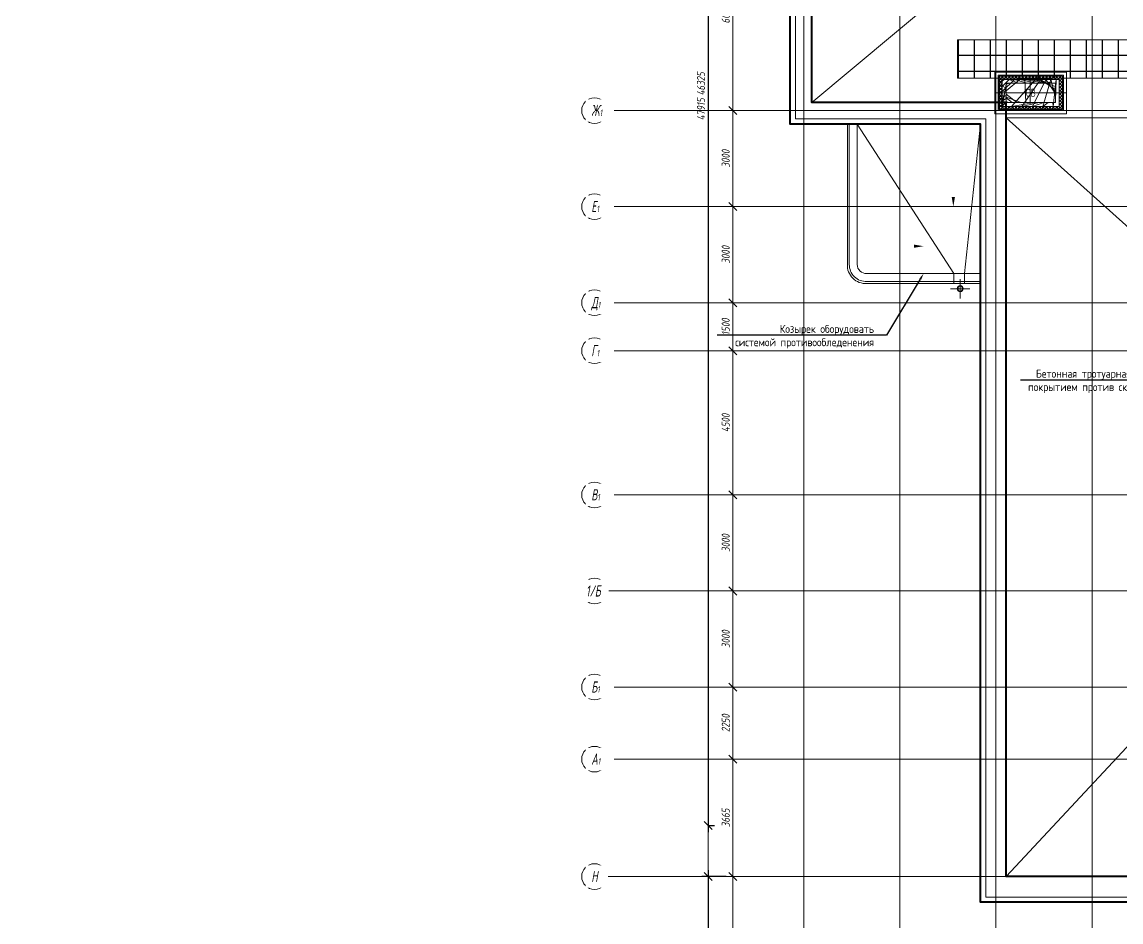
# Model space of a CAD drawing. Extents: x -96705 to 1864084, y -482104 to 235.
# Drawn here: x 1168472 to 1202789, y -129687 to -101586 of the extents above; entities that cross this region are included whole.
import ezdxf
from ezdxf import colors
from ezdxf.entities.mleader import LeaderData, LeaderLine
from ezdxf.math import Vec2, Vec3

# ---------------------------------------------------------------- set-up
doc = ezdxf.new("R2010")
doc.units = 0
doc.header["$LTSCALE"] = 100
doc.header["$PDMODE"] = 1
doc.header["$PDSIZE"] = 200
for name, pattern in [('ACAD_ISO02W100', [15, 12, -3]), ('CENTER', [2, 1.25, -0.25, 0.25, -0.25]), ('HIDDEN', [6, 4, -2])]:
    doc.linetypes.add(name, pattern=pattern)
doc.layers.get('Defpoints').update_dxf_attribs({"color": 42})
for name, color, linetype, lineweight in [('!!!_АР_отделка', 92, 'Continuous', 13), ('!!!_АР_перегородки блоки', 7, 'Continuous', 5), ('18_АР_Водостоки', 7, 'Continuous', 18), ('АР_Навесной фасад', 5, 'Continuous', 5), ('АР_Оси', 193, 'Continuous', 9), ('АР_Оси размеры', 164, 'Continuous', 9), ('АР_Отметки', 250, 'Continuous', 15), ('АР_тонкая линия', 250, 'Continuous', 0), ('перекр 0.3', 181, 'Continuous', 30), ('пунктир', 251, 'Continuous', 13), ('Эвакуация', 7, 'Continuous', 9)]:
    doc.layers.add(name, color=color, linetype=linetype, lineweight=lineweight)
for name, color, linetype in [('АР_Кровля дорожки', 6, 'Continuous'), ('АР_Отверстия', 251, 'Continuous'), ('Козырек', 7, 'Continuous'), ('П_Текст', 7, 'Continuous')]:
    doc.layers.add(name, color=color, linetype=linetype)
doc.styles.add('ICOCPEUR', font='isocpeur.ttf')
doc.styles.add('ISOCPEUR', font='isocpeui.ttf', dxfattribs={"height": 250})
doc.styles.add('ISOCPEUR_2', font='isocpeur.ttf', dxfattribs={"width": 0.9, "height": 300})
doc.styles.add('ГОСТ 2.304', font='CS_Gost2304.shx', dxfattribs={"oblique": 10})
doc.dimstyles.new('СПДС', dxfattribs={"dimscale": 100, "dimtxt": 2.5, "dimasz": 2.5, "dimexe": 2, "dimexo": 0.625, "dimgap": 1, "dimtad": 1, "dimdec": 0, "dimrnd": 5, "dimtxsty": 'ГОСТ 2.304', "dimblk": 'OBLIQUE', "dimblk1": 'OBLIQUE', "dimblk2": 'OBLIQUE', "dimcen": 2.5, "dimdle": 2, "dimadec": 0, "dimazin": 2, "dimtfac": 0.75, "dimtdec": 4, "dimtmove": 1, "dimatfit": 3, "dimfxl": 1, "dimtfill": 1, "dimtolj": 1, "dimarcsym": 1})

# ---------------------------------------------------------------- blocks, each defined once
blk = doc.blocks.new('_Oblique')
at = {"color": 0, "linetype": 'ByBlock', "lineweight": -2}
blk.add_line((-0.5, -0.5), (0.5, 0.5), dxfattribs=at)
blk = doc.blocks.new('*D647')
at = {"layer": 'Defpoints', "color": 0, "ltscale": 100, "transparency": 16777216}
for p in [(1189844.489189251, -80351.71161939451), (1189844.489189251, -126677.2750845129), (1189900.29927455, -126677.2750845129)]:
    blk.add_point(p, dxfattribs=at)
at = {"layer": 'АР_Оси размеры', "color": 8, "lineweight": -2, "ltscale": 100, "transparency": 16777216}
for p, q in [((1189900.29927455, -80151.71161939451), (1189900.29927455, -126877.2750845129)), ((1189906.989189251, -80351.71161939451), (1190100.29927455, -80351.71161939451)), ((1189906.989189251, -126677.2750845129), (1190100.29927455, -126677.2750845129))]:
    blk.add_line(p, q, dxfattribs=at)
at = {"layer": 'АР_Оси размеры', "color": 8, "lineweight": -2, "ltscale": 100, "transparency": 16777216, "xscale": 250, "yscale": 250, "zscale": 250}
for p, rotation in [((1189900.29927455, -80351.71161939451), 90), ((1189900.29927455, -126677.2750845129), 270)]:
    blk.add_blockref('_Oblique', p, dxfattribs=dict(at, rotation=rotation))
at = {"layer": 'АР_Оси размеры', "color": 8, "ltscale": 100, "transparency": 16777216, "insert": (1189675.29927455, -103514.4933519541), "char_height": 250, "attachment_point": 5, "rotation": 90, "style": 'ГОСТ 2.304', "bg_fill": 3, "box_fill_scale": 1.1, "bg_fill_color": 256, "bg_fill_true_color": 13158600, "bg_fill_transparency": 0}
blk.add_mtext('\\A1;46325', dxfattribs=at)
blk = doc.blocks.new('*D353')
at = {"layer": 'Defpoints', "color": 0, "lineweight": 30, "ltscale": 100, "transparency": 16777216}
for p in [(-2087.68322360027, -49980.10154738443), (-1208.960777795641, -49980.10154738443), (-1269.85976284626, -57500.10154738443)]:
    blk.add_point(p, dxfattribs=at)
at = {"layer": 'АР_Оси размеры', "color": 0, "lineweight": -2, "ltscale": 100, "transparency": 16777216}
for p, q in [((-1208.960777795641, -49980.10154738443), (-2237.68322360027, -49980.10154738443)), ((-2087.683223600268, -57650.10154738443), (-2087.68322360027, -49830.10154738443)), ((-1269.85976284626, -57500.10154738443), (-2237.683223600268, -57500.10154738443))]:
    blk.add_line(p, q, dxfattribs=at)
at = {"layer": 'АР_Оси размеры', "color": 0, "lineweight": -2, "ltscale": 100, "transparency": 16777216, "xscale": 250, "yscale": 250, "zscale": 250}
for p, rotation in [((-2087.68322360027, -49980.10154738443), 90), ((-2087.683223600268, -57500.10154738443), 270)]:
    blk.add_blockref('_Oblique', p, dxfattribs=dict(at, rotation=rotation))
at = {"layer": 'АР_Оси размеры', "color": 0, "ltscale": 100, "transparency": 16777216, "insert": (-2312.683223600284, -53740.10154738442), "char_height": 250, "attachment_point": 5, "rotation": 90, "style": 'ГОСТ 2.304'}
blk.add_mtext('\\A1;7520', dxfattribs=at)
blk = doc.blocks.new('*D354')
at = {"layer": 'Defpoints', "color": 0, "lineweight": 30, "ltscale": 100, "transparency": 16777216}
for p in [(-2087.683223599804, -46315.10154738442), (-1438.822291248246, -46315.10154738442), (-1208.960777795641, -49980.10154738443)]:
    blk.add_point(p, dxfattribs=at)
at = {"layer": 'АР_Оси размеры', "color": 0, "lineweight": -2, "ltscale": 100, "transparency": 16777216}
for p, q in [((-1438.822291248246, -46315.10154738442), (-2237.683223599804, -46315.10154738442)), ((-2087.683223599804, -50130.10154738443), (-2087.683223599804, -46165.10154738442)), ((-1208.960777795641, -49980.10154738443), (-2237.683223599804, -49980.10154738443))]:
    blk.add_line(p, q, dxfattribs=at)
at = {"layer": 'АР_Оси размеры', "color": 0, "lineweight": -2, "ltscale": 100, "transparency": 16777216, "xscale": 250, "yscale": 250, "zscale": 250}
for p, rotation in [((-2087.683223599804, -46315.10154738442), 90), ((-2087.683223599804, -49980.10154738443), 270)]:
    blk.add_blockref('_Oblique', p, dxfattribs=dict(at, rotation=rotation))
at = {"layer": 'АР_Оси размеры', "color": 0, "ltscale": 100, "transparency": 16777216, "insert": (-2312.683223599817, -48147.60154738442), "char_height": 250, "attachment_point": 5, "rotation": 90, "style": 'ГОСТ 2.304'}
blk.add_mtext('\\A1;3665', dxfattribs=at)
blk = doc.blocks.new('*D355')
at = {"layer": 'Defpoints', "color": 0, "lineweight": 30, "ltscale": 100, "transparency": 16777216}
for p in [(-2087.683223599339, -44065.10154738442), (-1745.745900741663, -44065.10154738442), (-1438.822291248246, -46315.10154738442)]:
    blk.add_point(p, dxfattribs=at)
at = {"layer": 'АР_Оси размеры', "color": 0, "lineweight": -2, "ltscale": 100, "transparency": 16777216}
for p, q in [((-2087.683223599338, -46465.10154738442), (-2087.683223599339, -43915.10154738442)), ((-1745.745900741663, -44065.10154738442), (-2237.683223599339, -44065.10154738442)), ((-1438.822291248246, -46315.10154738442), (-2237.683223599338, -46315.10154738442))]:
    blk.add_line(p, q, dxfattribs=at)
at = {"layer": 'АР_Оси размеры', "color": 0, "lineweight": -2, "ltscale": 100, "transparency": 16777216, "xscale": 250, "yscale": 250, "zscale": 250}
for p, rotation in [((-2087.683223599339, -44065.10154738442), 90), ((-2087.683223599338, -46315.10154738442), 270)]:
    blk.add_blockref('_Oblique', p, dxfattribs=dict(at, rotation=rotation))
at = {"layer": 'АР_Оси размеры', "color": 0, "ltscale": 100, "transparency": 16777216, "insert": (-2312.683223599351, -45190.10154738441), "char_height": 250, "attachment_point": 5, "rotation": 90, "style": 'ГОСТ 2.304'}
blk.add_mtext('\\A1;2250', dxfattribs=at)
blk = doc.blocks.new('*D356')
at = {"layer": 'Defpoints', "color": 0, "lineweight": 30, "ltscale": 100, "transparency": 16777216}
for p in [(-2087.683223598873, -41065.10154738442), (-1745.745900741663, -41065.10154738442), (-1745.745900741663, -44065.10154738442)]:
    blk.add_point(p, dxfattribs=at)
at = {"layer": 'АР_Оси размеры', "color": 0, "lineweight": -2, "ltscale": 100, "transparency": 16777216}
for p, q in [((-1745.745900741663, -41065.10154738442), (-2237.683223598873, -41065.10154738442)), ((-2087.683223598872, -44215.10154738442), (-2087.683223598873, -40915.10154738442)), ((-1745.745900741663, -44065.10154738442), (-2237.683223598872, -44065.10154738442))]:
    blk.add_line(p, q, dxfattribs=at)
at = {"layer": 'АР_Оси размеры', "color": 0, "lineweight": -2, "ltscale": 100, "transparency": 16777216, "xscale": 250, "yscale": 250, "zscale": 250}
for p, rotation in [((-2087.683223598873, -41065.10154738442), 90), ((-2087.683223598872, -44065.10154738442), 270)]:
    blk.add_blockref('_Oblique', p, dxfattribs=dict(at, rotation=rotation))
at = {"layer": 'АР_Оси размеры', "color": 0, "ltscale": 100, "transparency": 16777216, "insert": (-2312.683223598885, -42565.10154738441), "char_height": 250, "attachment_point": 5, "rotation": 90, "style": 'ГОСТ 2.304'}
blk.add_mtext('\\A1;3000', dxfattribs=at)
blk = doc.blocks.new('*D357')
at = {"layer": 'Defpoints', "color": 0, "lineweight": 30, "ltscale": 100, "transparency": 16777216}
for p in [(-2087.683223598407, -38065.10154738442), (-1578.774193155347, -38065.10154738442), (-1745.745900741663, -41065.10154738442)]:
    blk.add_point(p, dxfattribs=at)
at = {"layer": 'АР_Оси размеры', "color": 0, "lineweight": -2, "ltscale": 100, "transparency": 16777216}
for p, q in [((-1578.774193155347, -38065.10154738442), (-2237.683223598407, -38065.10154738442)), ((-2087.683223598407, -41215.10154738442), (-2087.683223598407, -37915.10154738442)), ((-1745.745900741663, -41065.10154738442), (-2237.683223598407, -41065.10154738442))]:
    blk.add_line(p, q, dxfattribs=at)
at = {"layer": 'АР_Оси размеры', "color": 0, "lineweight": -2, "ltscale": 100, "transparency": 16777216, "xscale": 250, "yscale": 250, "zscale": 250}
for p, rotation in [((-2087.683223598407, -38065.10154738442), 90), ((-2087.683223598407, -41065.10154738442), 270)]:
    blk.add_blockref('_Oblique', p, dxfattribs=dict(at, rotation=rotation))
at = {"layer": 'АР_Оси размеры', "color": 0, "ltscale": 100, "transparency": 16777216, "insert": (-2312.683223598418, -39565.10154738441), "char_height": 250, "attachment_point": 5, "rotation": 90, "style": 'ГОСТ 2.304'}
blk.add_mtext('\\A1;3000', dxfattribs=at)
blk = doc.blocks.new('*D358')
at = {"layer": 'Defpoints', "color": 0, "lineweight": 30, "ltscale": 100, "transparency": 16777216}
for p in [(-2087.683223597942, -33565.10154738442), (-1524.708868319751, -33565.10154738442), (-1578.774193155347, -38065.10154738442)]:
    blk.add_point(p, dxfattribs=at)
at = {"layer": 'АР_Оси размеры', "color": 0, "lineweight": -2, "ltscale": 100, "transparency": 16777216}
for p, q in [((-1524.708868319751, -33565.10154738442), (-2237.683223597942, -33565.10154738442)), ((-2087.68322359794, -38215.10154738442), (-2087.683223597942, -33415.10154738442)), ((-1578.774193155347, -38065.10154738442), (-2237.68322359794, -38065.10154738442))]:
    blk.add_line(p, q, dxfattribs=at)
at = {"layer": 'АР_Оси размеры', "color": 0, "lineweight": -2, "ltscale": 100, "transparency": 16777216, "xscale": 250, "yscale": 250, "zscale": 250}
for p, rotation in [((-2087.683223597942, -33565.10154738442), 90), ((-2087.68322359794, -38065.10154738442), 270)]:
    blk.add_blockref('_Oblique', p, dxfattribs=dict(at, rotation=rotation))
at = {"layer": 'АР_Оси размеры', "color": 0, "ltscale": 100, "transparency": 16777216, "insert": (-2312.683223597951, -35815.10154738441), "char_height": 250, "attachment_point": 5, "rotation": 90, "style": 'ГОСТ 2.304'}
blk.add_mtext('\\A1;4500', dxfattribs=at)
blk = doc.blocks.new('*D359')
at = {"layer": 'Defpoints', "color": 0, "lineweight": 30, "ltscale": 100, "transparency": 16777216}
for p in [(-2087.683223597476, -32065.10154738442), (-1524.708868319868, -32065.10154738442), (-1524.708868319751, -33565.10154738442)]:
    blk.add_point(p, dxfattribs=at)
at = {"layer": 'АР_Оси размеры', "color": 0, "lineweight": -2, "ltscale": 100, "transparency": 16777216}
for p, q in [((-1524.708868319868, -32065.10154738442), (-2237.683223597476, -32065.10154738442)), ((-2087.683223597476, -33715.10154738442), (-2087.683223597476, -31915.10154738442)), ((-1524.708868319751, -33565.10154738442), (-2237.683223597476, -33565.10154738442))]:
    blk.add_line(p, q, dxfattribs=at)
at = {"layer": 'АР_Оси размеры', "color": 0, "lineweight": -2, "ltscale": 100, "transparency": 16777216, "xscale": 250, "yscale": 250, "zscale": 250}
for p, rotation in [((-2087.683223597476, -32065.10154738442), 90), ((-2087.683223597476, -33565.10154738442), 270)]:
    blk.add_blockref('_Oblique', p, dxfattribs=dict(at, rotation=rotation))
at = {"layer": 'АР_Оси размеры', "color": 0, "ltscale": 100, "transparency": 16777216, "insert": (-2312.683223597485, -32815.10154738441), "char_height": 250, "attachment_point": 5, "rotation": 90, "style": 'ГОСТ 2.304'}
blk.add_mtext('\\A1;1500', dxfattribs=at)
blk = doc.blocks.new('*D360')
at = {"layer": 'Defpoints', "color": 0, "lineweight": 30, "ltscale": 100, "transparency": 16777216}
for p in [(-2087.683223597011, -29065.10154738442), (-1664.200538023143, -29065.10154738442), (-1524.708868319868, -32065.10154738442)]:
    blk.add_point(p, dxfattribs=at)
at = {"layer": 'АР_Оси размеры', "color": 0, "lineweight": -2, "ltscale": 100, "transparency": 16777216}
for p, q in [((-1664.200538023143, -29065.10154738442), (-2237.683223597011, -29065.10154738442)), ((-2087.68322359701, -32215.10154738442), (-2087.683223597011, -28915.10154738442)), ((-1524.708868319868, -32065.10154738442), (-2237.68322359701, -32065.10154738442))]:
    blk.add_line(p, q, dxfattribs=at)
at = {"layer": 'АР_Оси размеры', "color": 0, "lineweight": -2, "ltscale": 100, "transparency": 16777216, "xscale": 250, "yscale": 250, "zscale": 250}
for p, rotation in [((-2087.683223597011, -29065.10154738442), 90), ((-2087.68322359701, -32065.10154738442), 270)]:
    blk.add_blockref('_Oblique', p, dxfattribs=dict(at, rotation=rotation))
at = {"layer": 'АР_Оси размеры', "color": 0, "ltscale": 100, "transparency": 16777216, "insert": (-2312.683223597018, -30565.10154738441), "char_height": 250, "attachment_point": 5, "rotation": 90, "style": 'ГОСТ 2.304'}
blk.add_mtext('\\A1;3000', dxfattribs=at)
blk = doc.blocks.new('*D361')
at = {"layer": 'Defpoints', "color": 0, "lineweight": 30, "ltscale": 100, "transparency": 16777216}
for p in [(-2087.683223595963, -26065.10154738442), (-1664.200538023027, -26065.10154738442), (-1524.708868319751, -29065.10154738442)]:
    blk.add_point(p, dxfattribs=at)
at = {"layer": 'АР_Оси размеры', "color": 0, "lineweight": -2, "ltscale": 100, "transparency": 16777216}
for p, q in [((-1664.200538023027, -26065.10154738442), (-2237.683223595963, -26065.10154738442)), ((-2087.683223595962, -29215.10154738442), (-2087.683223595963, -25915.10154738442)), ((-1524.708868319751, -29065.10154738442), (-2237.683223595962, -29065.10154738442))]:
    blk.add_line(p, q, dxfattribs=at)
at = {"layer": 'АР_Оси размеры', "color": 0, "lineweight": -2, "ltscale": 100, "transparency": 16777216, "xscale": 250, "yscale": 250, "zscale": 250}
for p, rotation in [((-2087.683223595963, -26065.10154738442), 90), ((-2087.683223595962, -29065.10154738442), 270)]:
    blk.add_blockref('_Oblique', p, dxfattribs=dict(at, rotation=rotation))
at = {"layer": 'АР_Оси размеры', "color": 0, "ltscale": 100, "transparency": 16777216, "insert": (-2312.68322359597, -27565.10154738441), "char_height": 250, "attachment_point": 5, "rotation": 90, "style": 'ГОСТ 2.304'}
blk.add_mtext('\\A1;3000', dxfattribs=at)
blk = doc.blocks.new('*D362')
at = {"layer": 'Defpoints', "color": 0, "lineweight": 30, "ltscale": 100, "transparency": 16777216}
for p in [(-2087.683223595497, -20065.10154738441), (-1433.41072048503, -20065.10154738441), (-1664.200538023027, -26065.10154738442)]:
    blk.add_point(p, dxfattribs=at)
at = {"layer": 'АР_Оси размеры', "color": 0, "lineweight": -2, "ltscale": 100, "transparency": 16777216}
for p, q in [((-1433.41072048503, -20065.10154738441), (-2237.683223595497, -20065.10154738441)), ((-2087.683223595496, -26215.10154738442), (-2087.683223595497, -19915.10154738441)), ((-1664.200538023027, -26065.10154738442), (-2237.683223595496, -26065.10154738442))]:
    blk.add_line(p, q, dxfattribs=at)
at = {"layer": 'АР_Оси размеры', "color": 0, "lineweight": -2, "ltscale": 100, "transparency": 16777216, "xscale": 250, "yscale": 250, "zscale": 250}
for p, rotation in [((-2087.683223595497, -20065.10154738441), 90), ((-2087.683223595496, -26065.10154738442), 270)]:
    blk.add_blockref('_Oblique', p, dxfattribs=dict(at, rotation=rotation))
at = {"layer": 'АР_Оси размеры', "color": 0, "ltscale": 100, "transparency": 16777216, "insert": (-2312.683223595503, -23065.10154738441), "char_height": 250, "attachment_point": 5, "rotation": 90, "style": 'ГОСТ 2.304'}
blk.add_mtext('\\A1;6000', dxfattribs=at)
blk = doc.blocks.new('*D368')
at = {"layer": 'Defpoints', "color": 0, "lineweight": 30, "ltscale": 100, "transparency": 16777216}
for p in [(-2914.055740833982, -2065.101547384403), (-2914.055740833982, -49980.10154738443), (-2858.245651687266, -49980.10154738443)]:
    blk.add_point(p, dxfattribs=at)
at = {"layer": 'АР_Оси размеры', "color": 0, "lineweight": -2, "ltscale": 100, "transparency": 16777216}
for p, q in [((-2858.245651687277, -1915.101547384403), (-2858.245651687266, -50130.10154738443)), ((-2914.055740833982, -2065.101547384403), (-2708.245651687277, -2065.101547384403)), ((-2914.055740833982, -49980.10154738443), (-2708.245651687266, -49980.10154738443))]:
    blk.add_line(p, q, dxfattribs=at)
at = {"layer": 'АР_Оси размеры', "color": 0, "lineweight": -2, "ltscale": 100, "transparency": 16777216, "xscale": 250, "yscale": 250, "zscale": 250}
for p, rotation in [((-2858.245651687277, -2065.101547384403), 90), ((-2858.245651687266, -49980.10154738443), 270)]:
    blk.add_blockref('_Oblique', p, dxfattribs=dict(at, rotation=rotation))
at = {"layer": 'АР_Оси размеры', "color": 0, "ltscale": 100, "transparency": 16777216, "insert": (-3083.245651687278, -26022.60154738441), "char_height": 250, "attachment_point": 5, "rotation": 90, "style": 'ГОСТ 2.304'}
blk.add_mtext('\\A1;47915', dxfattribs=at)
blk = doc.blocks.new('A$Cbcf6c787')
at = {"layer": '18_АР_Водостоки', "color": 8}
for p, q in [((-161.9729020617669, 0), (161.9729020617669, 0)), ((0, 161.9729020618834), (0, -161.9729020618834))]:
    blk.add_line(p, q, dxfattribs=at)
for radius in [88.3033246983716, 75]:
    blk.add_circle((0, 0), radius, dxfattribs=at)
blk = doc.blocks.new('*D956')
at = {"layer": 'Defpoints', "color": 0, "ltscale": 100, "transparency": 16777216}
for p in [(1190520.861705883, -128266.7116193945), (1189900.29927455, -155746.7116193945), (1190158.850133999, -155746.7116193945)]:
    blk.add_point(p, dxfattribs=at)
at = {"layer": 'АР_Оси размеры', "color": 8, "lineweight": -2, "ltscale": 100, "transparency": 16777216}
for p, q in [((1190458.361705883, -128266.7116193945), (1189700.29927455, -128266.7116193945)), ((1189900.29927455, -128066.7116193945), (1189900.29927455, -155946.7116193945)), ((1190096.350133999, -155746.7116193945), (1189700.29927455, -155746.7116193945))]:
    blk.add_line(p, q, dxfattribs=at)
at = {"layer": 'АР_Оси размеры', "color": 8, "lineweight": -2, "ltscale": 100, "transparency": 16777216, "xscale": 250, "yscale": 250, "zscale": 250}
for p, rotation in [((1189900.29927455, -128266.7116193945), 90), ((1189900.29927455, -155746.7116193945), 270)]:
    blk.add_blockref('_Oblique', p, dxfattribs=dict(at, rotation=rotation))
at = {"layer": 'АР_Оси размеры', "color": 8, "ltscale": 100, "transparency": 16777216, "insert": (1189675.29927455, -142006.7116193949), "char_height": 250, "attachment_point": 5, "rotation": 90, "style": 'ГОСТ 2.304', "bg_fill": 3, "box_fill_scale": 1.1, "bg_fill_color": 256, "bg_fill_true_color": 13158600, "bg_fill_transparency": 0}
blk.add_mtext('\\A1;27480', dxfattribs=at)
blk = doc.blocks.new('_DotSmall')
at = {"color": 0, "linetype": 'ByBlock', "const_width": 0.5}
blk.add_lwpolyline([(-0.0625, 0, 1), (0.0625, 0, 1)], format="xyb", close=True, dxfattribs=at)
blk = doc.blocks.new('A$C2a493afe')
at = {"layer": 'АР_Оси размеры', "color": 8, "ltscale": 100}
for base, p1, p2, picture, middle in [((-2858.245651687266, -49980.10154738443), (-2914.055740833981, -2065.101547384402), (-2914.055740833981, -49980.1015473844), '*D368', (-3083.245651687278, -26022.60154738441)), ((-2087.683223595497, -20065.10154738441), (-1664.200538023026, -26065.1015473844), (-1433.41072048503, -20065.1015473844), '*D362', (-2312.683223595503, -23065.10154738441)), ((-2087.683223595963, -26065.10154738442), (-1524.708868319751, -29065.1015473844), (-1664.200538023026, -26065.1015473844), '*D361', (-2312.68322359597, -27565.10154738441)), ((-2087.683223597011, -29065.10154738442), (-1524.708868319867, -32065.1015473844), (-1664.200538023142, -29065.1015473844), '*D360', (-2312.683223597018, -30565.10154738441)), ((-2087.683223597476, -32065.10154738442), (-1524.708868319751, -33565.1015473844), (-1524.708868319867, -32065.1015473844), '*D359', (-2312.683223597485, -32815.10154738441)), ((-2087.683223597942, -33565.10154738442), (-1578.774193155346, -38065.1015473844), (-1524.708868319751, -33565.1015473844), '*D358', (-2312.683223597951, -35815.10154738441)), ((-2087.683223598407, -38065.10154738442), (-1745.745900741662, -41065.1015473844), (-1578.774193155346, -38065.1015473844), '*D357', (-2312.683223598418, -39565.10154738441)), ((-2087.683223598873, -41065.10154738442), (-1745.745900741662, -44065.1015473844), (-1745.745900741662, -41065.1015473844), '*D356', (-2312.683223598885, -42565.10154738441)), ((-2087.683223599339, -44065.10154738442), (-1438.822291248245, -46315.1015473844), (-1745.745900741662, -44065.1015473844), '*D355', (-2312.683223599351, -45190.10154738441)), ((-2087.683223599804, -46315.10154738442), (-1208.960777795641, -49980.1015473844), (-1438.822291248245, -46315.1015473844), '*D354', (-2312.683223599817, -48147.60154738442)), ((-2087.68322360027, -49980.10154738443), (-1269.859762846259, -57500.1015473844), (-1208.960777795641, -49980.1015473844), '*D353', (-2312.683223600284, -53740.10154738442))]:
    dim = blk.add_linear_dim(base=base, p1=p1, p2=p2, angle=90, dimstyle='СПДС', override={"dimclrd": 8, "dimclre": 8, "dimclrt": 8}, dxfattribs=at)
    dim.commit()
    dim.dimension.update_dxf_attribs({"geometry": picture, "text_midpoint": middle})

msp = doc.modelspace()

# ---------------------------------------------------------------- hatches: boundary and pattern name
at = {"layer": '!!!_АР_отделка'}
h = msp.add_hatch(dxfattribs=at)
h.set_pattern_fill('ANSI37', color=8, scale=600, angle=180)
h.set_pattern_definition([(225, (818467.8564110827, -220350.963491934), (53.03300858899106, -53.03300858899107), []), (315, (818467.8564110827, -220350.963491934), (53.03300858899107, 53.03300858899105), [])])
h.paths.add_polyline_path([(1198982.910526378, -103281.7116193945), (1198983.936994655, -104321.7116193945), (1200961.159105403, -104321.7116193945), (1200960.132637126, -103281.7116193945)])
h.paths.add_polyline_path([(1199083.423760517, -103381.7116193945), (1200860.645871265, -103381.7116193945), (1200860.645871265, -104221.7116193945), (1199083.423760517, -104221.7116193945)], flags=16)
h.paths.add_polyline_path([(1200470.856411083, -104275.5181241209), (1200527.834253414, -103751.463491934)], flags=16)
at = {"layer": '!!!_АР_перегородки блоки', "lineweight": 5}
h = msp.add_hatch(dxfattribs=at)
h.set_pattern_fill('ANSI32', color=8, scale=500, angle=180, style=0)
h.set_pattern_definition([(225, (8364573279.670885, 936086061.7382517), (132.5825214724777, -132.5825214724777), []), (225, (8364573191.282537, 936086061.7382517), (132.5825214724777, -132.5825214724777), [])])
h.paths.add_polyline_path([(1199083.423760517, -103381.7116193945), (1199084.45022784, -104221.7116193945), (1200861.159105403, -104221.7116193945), (1200860.132637126, -103381.7116193945)])
h.paths.add_polyline_path([(1199203.423760517, -103501.7116193945), (1200740.645871265, -103501.7116193945), (1200740.645871265, -104101.7116193945), (1199203.423760517, -104101.7116193945)], flags=16)
h.paths.add_polyline_path([(1200704.812095745, -104123.4088602239), (1200704.812095745, -103735.4088602239)], flags=16)
at = {"layer": 'АР_Кровля дорожки', "ltscale": 120}
h = msp.add_hatch(dxfattribs=at)
h.set_pattern_fill('ANSI37', color=8, scale=4000, angle=45, double=1)
h.set_pattern_definition([(90, (1680212.682017429, -68620.20555068797), (-500.0000000000001, 0), []), (180, (1680212.682017429, -68620.20555068797), (-2.842170943040401e-14, -500), [])])
h.paths.add_polyline_path([(1197683.388191326, -103338.8453550512), (1197683.701667888, -102141.1628966505), (1208517.466274364, -102141.1628966505), (1208517.152797801, -103338.8453550512)])

# ---------------------------------------------------------------- linework, layer by layer
at = {"color": 8, "linetype": 'Continuous'}
for points in [[(1197553.651344402, -106722.7116193945, 0, 0, 0), (1197553.651344402, -107351.7116193945, 0, 100, 0), (1197553.651344402, -107051.7116193945, 100, 100, 0)], [(1195993.168519123, -108586.63975622, 0, 0, 0), (1196622.168519123, -108586.63975622, 0, 100, 0), (1196322.168519123, -108586.63975622, 100, 100, 0)]]:
    msp.add_lwpolyline(points, format="xyseb", dxfattribs=at)
at = {"layer": 'АР_Навесной фасад', "color": 8, "lineweight": 40, "ltscale": 100}
for points in [[(1210563.41773711, -119266.7116193945), (1210563.428398235, -127466.7084779913), (1206317.983718975, -127466.7131209547), (1205781.519255741, -127466.7137503797), (1204763.545835597, -127466.7149191076), (1204763.545231922, -128266.7116193945), (1199203.423760517, -128266.7116193945), (1199203.423760517, -104101.7116193945), (1193133.544929607, -104101.7116193945), (1193133.544929607, -92601.71161939448), (1196700.782607181, -92601.71161939448), (1196700.59010802, -91786.68936206645, -0.1810559495822377), (1199083.551200969, -86551.71789075679, -0.1811806168331762), (1204322.893179996, -84168.39015628642), (1205133.544929607, -84168.39015628642), (1205133.544929607, -80601.71161939448), (1213633.544929607, -80601.71161939448), (1213633.544929607, -83601.71161939448), (1222463.544929607, -83601.71161939448)], [(1205403.606537921, -129066.7116193945), (1198403.423760517, -129066.7116193945), (1198403.423760517, -104771.7116193945), (1192463.544929607, -104771.7116193945), (1192463.544929607, -91931.71161939448), (1195973.322075946, -91931.71161939448), (1195973.322075946, -91791.71161939448, -0.2153268967085074), (1198572.208034618, -86036.77133561915, -0.1503938414941028), (1204323.544929607, -83441.48876525706)]]:
    msp.add_lwpolyline(points, format="xyb", dxfattribs=at)
at = {"layer": 'АР_Оси', "color": 8, "linetype": 'CENTER', "ltscale": 1000}
for p, q in [((1192884.800202472, -76589.2446828062), (1192884.800202472, -131208.2695260221)), ((1195884.800202472, -76589.2446828062), (1195884.800202472, -131208.2695260221)), ((1198884.800202472, -76589.2446828062), (1198884.800202472, -131208.2695260221)), ((1201884.800202472, -76589.2446828062), (1201884.800202472, -131208.2695260221)), ((1186749.850998027, -104351.7116193945), (1269928.253052814, -104351.7116193945)), ((1186749.850998027, -107351.7116193945), (1269928.253052814, -107351.7116193945)), ((1186749.850998027, -110351.7116193945), (1269928.253052814, -110351.7116193945)), ((1186749.850998027, -111851.7116193945), (1269928.253052814, -111851.7116193945)), ((1186749.850998027, -116351.7116193945), (1269928.253052814, -116351.7116193945)), ((1186749.850998027, -119351.7116193945), (1269928.253052814, -119351.7116193945)), ((1186749.850998027, -122351.7116193945), (1269928.253052814, -122351.7116193945)), ((1186749.850998027, -124601.7116193945), (1269928.253052814, -124601.7116193945)), ((1186749.850998027, -128266.7116193945), (1270347.015968425, -128266.7116193945))]:
    msp.add_line(p, q, dxfattribs=at)
at = {"layer": 'АР_Оси', "color": 8, "ltscale": 0.5}
for centre in [(1186349.850998027, -104351.7116193945), (1186349.850998027, -107351.7116193945), (1186349.850998027, -110351.7116193945), (1186349.850998027, -111851.7116193945), (1186349.850998027, -116351.7116193945), (1186349.850998027, -119351.7116193945), (1186349.850998027, -122351.7116193945), (1186349.850998027, -124601.7116193945), (1186349.850998027, -128266.7116193945)]:
    msp.add_circle(centre, 400, dxfattribs=at)
at = {"layer": 'АР_тонкая линия', "color": 8, "ltscale": 100}
for p, q in [((1193133.544929607, -104101.7116193945), (1206877.158109767, -92609.80108835048)), ((1213633.423760517, -104583.0201239759), (1199203.423760517, -104583.0201239759)), ((1199203.423760517, -104583.0201239759), (1211235.740203006, -115364.1401748831)), ((1211235.740203006, -115364.1401748831), (1199203.423760517, -128266.7116193945))]:
    msp.add_line(p, q, dxfattribs=at)
at = {"layer": 'АР_тонкая линия', "color": 8, "ltscale": 500}
for p, q in [((1194555.69876395, -104771.7116193945), (1197573.307269199, -109440.2236409361)), ((1197905.41379462, -109440.2236409361), (1198403.423760517, -104771.7116193945))]:
    msp.add_line(p, q, dxfattribs=at)
at = {"layer": 'АР_тонкая линия', "color": 8, "ltscale": 100}
for points in [[(1208517.309536083, -103338.8453550512), (1197683.544929607, -103338.8453550512), (1197683.544929607, -102141.1628966505), (1208517.309536083, -102141.1628966505), (1208517.309536083, -102241.1628966505)], [(1194305.69876395, -109168.9744496519), (1194305.69876395, -104771.7116193945)], [(1194555.69876395, -109168.9744496519), (1194555.69876395, -104771.7116193945)]]:
    msp.add_lwpolyline(points, dxfattribs=at)
for points in [[(1198953.423760517, -104351.7116193945), (1200990.645871265, -104351.7116193945), (1200990.645871265, -103251.7116193945), (1198953.423760517, -103251.7116193945)], [(1198983.423760517, -104321.7116193945), (1200960.645871265, -104321.7116193945), (1200960.645871265, -103281.7116193945), (1198983.423760517, -103281.7116193945)], [(1199083.423760517, -104221.7116193945), (1200860.645871265, -104221.7116193945), (1200860.645871265, -103381.7116193945), (1199083.423760517, -103381.7116193945)], [(1199203.423760517, -104101.7116193945), (1200740.645871265, -104101.7116193945), (1200740.645871265, -103501.7116193945), (1199203.423760517, -103501.7116193945)]]:
    msp.add_lwpolyline(points, close=True, dxfattribs=at)
for points in [[(1194841.401962383, -104771.7116193945), (1198403.423760517, -104771.7116193945), (1198403.431993587, -109751.9767813856), (1194854.850998027, -109751.9767813856, -0.4488328408816487), (1194243.9456235, -109151.9784984762), (1194243.9456235, -104771.7116193945)], [(1194841.401962383, -104771.7116193945), (1198403.419746501, -104771.7116193945), (1198403.427774532, -109690.2236409361), (1194852.710528476, -109690.2236409361, -0.4290545558169583), (1194305.69876395, -109153.5463619406), (1194305.69876395, -104771.7116193945)], [(1198403.423760517, -109440.2236409361), (1198403.423760517, -109440.2236409361), (1198403.423760517, -109440.2236409361), (1194847.678362949, -109440.2236409361, -0.4346964059475124), (1194555.69876395, -109155.8154072935), (1194555.69876395, -104771.7116193945)]]:
    msp.add_lwpolyline(points, format="xyb", dxfattribs=at)
at = {"layer": 'АР_тонкая линия', "color": 8, "ltscale": 500}
msp.add_lwpolyline([(1197573.307269199, -109440.2236409361), (1197905.41379462, -109440.2236409361), (1197905.413807018, -109751.6360874349), (1197573.307281597, -109751.6360874349)], close=True, dxfattribs=at)
at = {"layer": 'Козырек', "color": 8, "lineweight": 0}
for points in [[(1197768.554632289, -110214.4521970922), (1197768.554632289, -109611.9434385473)], [(1197467.300253017, -109913.1978178198), (1198069.809010608, -109913.1978178198)]]:
    msp.add_lwpolyline(points, dxfattribs=at)
msp.add_circle((1197768.885243518, -109911.2971964056), 92.04065368260153, dxfattribs=at)
at = {"layer": 'перекр 0.3', "color": 8, "linetype": 'HIDDEN', "lineweight": 5, "ltscale": 50}
msp.add_line((1198853.423760517, -103801.7116193945), (1201090.645871265, -103801.7116193945), dxfattribs=at)
msp.add_lwpolyline([(1198853.423760517, -104451.7116193945), (1201090.645871265, -104451.7116193945), (1201090.645871265, -103151.7116193945), (1198853.423760517, -103151.7116193945)], close=True, dxfattribs=at)
at = {"layer": 'пунктир', "color": 8, "linetype": 'ACAD_ISO02W100', "ltscale": 50}
msp.add_lwpolyline([(1205243.606537921, -128906.7116193945), (1198563.423760517, -128906.7116193945), (1198563.423760517, -104611.7116193945), (1192623.544929607, -104611.7116193945), (1192623.544929607, -92091.71161939448), (1196133.322075946, -92091.71161939448), (1196133.322075946, -91791.71161939448, -0.2153268967085065), (1198678.003007991, -86156.80226375407, -0.1501518204654801), (1204333.623277767, -83601.48876525706)], format="xyb", dxfattribs=at)
at = {"layer": 'Эвакуация', "color": 8, "lineweight": 18}
msp.add_line((1200654.818007572, -103351.6773767645), (1199554.818007572, -103351.6773767645), dxfattribs=at)
at = {"layer": 'Эвакуация', "color": 8}
msp.add_line((1199554.818007572, -103351.6773767645), (1200654.818007572, -103351.6773767645), dxfattribs=at)

# ---------------------------------------------------------------- block references
at = {"layer": 'АР_тонкая линия', "color": 8, "ltscale": 100}
msp.add_blockref('A$Cbcf6c787', (1197768.554632289, -109913.1978178198), dxfattribs=at)

# ---------------------------------------------------------------- texts
at = {"layer": 'АР_Отверстия', "color": 8, "ltscale": 100, "insert": (1199973.570682628, -103797.8940777952), "char_height": 250, "attachment_point": 5, "line_spacing_factor": 0.7, "style": 'ICOCPEUR'}
msp.add_mtext('\\A1;{\\W0.7;ОВ}', dxfattribs=at)

# ---------------------------------------------------------------- leaders
at = {"layer": 'П_Текст', "color": 8, "lineweight": 5}
ml = msp.add_multileader_mtext('Standard', dxfattribs=at)
ml.set_content('Бетонная тротуарная плитка 500х500х40 с покрытием против скольжения повышенной морозостойкости ', color=8, style='ISOCPEUR_2')
ml.set_leader_properties(color=8)
ml.build(insert=Vec2(0, 0))
ml.multileader.update_dxf_attribs({"text_left_attachment_type": 6, "text_right_attachment_type": 6, "dogleg_length": 374.000000000014, "arrow_head_size": 200})
ctx = ml.context
ctx.base_point, ctx.char_height, ctx.arrow_head_size, ctx.landing_gap_size, ctx.plane_origin = Vec3(1199862.722566707, -112765.8730611975), 250, 200, 20, Vec3(1197730.577856166, -115539.1746826345)
ctx.left_attachment, ctx.right_attachment, ctx.text_align_type = 6, 6, 2
notes = []
notes.append((ctx, [(0, (1, 1, 0), (1206576.722566707, -112765.8730611975), (-1, 0), 374.000000000014, [(0, [(1208517.309536083, -111197.4145898992)], 0, [])])]))
ctx.mtext.insert, ctx.mtext.width, ctx.mtext.alignment, ctx.mtext.flow_direction = Vec3(1206182.722566707, -112440.8730611975), 6465.474320991321, 3, 5
for ctx, leaders in notes:
    for number, flags, end, landing, length, lines in leaders:
        leader = LeaderData()
        leader.index, (leader.has_last_leader_line, leader.has_dogleg_vector, leader.attachment_direction) = number, flags
        leader.last_leader_point, leader.dogleg_vector, leader.dogleg_length = Vec3(end), Vec3(landing), length
        for number, points, colour, breaks in lines:
            line = LeaderLine()
            line.index, line.vertices, line.color, line.breaks = number, Vec3.list(points), colors.encode_raw_color(colour), breaks
            leader.lines.append(line)
        ctx.leaders.append(leader)

# ---------------------------------------------------------------- next in the draw order: texts
at = {"layer": 'АР_Оси', "color": 8, "char_height": 350, "width": 528.820167331025, "attachment_point": 1, "line_spacing_factor": 1.149209049011902, "style": 'ГОСТ 2.304', "bg_fill": 2}
for s, insert in [('{\\W0.8;Ж\\H0.57143x;1}', (1186250.030325992, -104173.9328022177)), ('{\\W0.8;Е\\H0.57143x;1}', (1186250.030325992, -107173.9328022177)), ('{\\W0.8;Д\\H0.57143x;1}', (1186250.030325992, -110173.9328022177)), ('{\\W0.8;Г\\H0.57143x;1}', (1186250.030325992, -111673.9328022177)), ('{\\W0.8;В\\H0.57143x;1}', (1186250.030325992, -116173.9328022177)), ('{\\W0.8;1/Б}', (1186085.071807964, -119173.9328022177)), ('{\\W0.8;Б\\H0.57143x;1}', (1186250.030325992, -122173.9328022177)), ('{\\W0.8;А\\H0.57143x;1}', (1186250.030325992, -124423.9328022177))]:
    msp.add_mtext(s, dxfattribs=dict(at, insert=insert))
at = {"layer": 'АР_Оси', "color": 8, "insert": (1186250.030325992, -128088.9328022177), "char_height": 350, "attachment_point": 1, "line_spacing_factor": 1.149209049011902, "style": 'ГОСТ 2.304', "bg_fill": 2}
msp.add_mtext('{\\W0.8;Н}', dxfattribs=at)

# ---------------------------------------------------------------- next in the draw order: dimensions: what is measured, and where the dimension line sits
at = {"layer": 'АР_Оси размеры', "color": 8, "ltscale": 100}
dim = msp.add_linear_dim(base=(1189900.29927455, -126677.2750845129), p1=(1189844.48918925, -80351.71161939448), p2=(1189844.48918925, -126677.2750845129), angle=90, dimstyle='СПДС', override={"dimclrd": 8, "dimclre": 8, "dimclrt": 8}, dxfattribs=at)
dim.commit()
dim.dimension.update_dxf_attribs({"geometry": '*D647', "text_midpoint": (1189675.29927455, -103514.4933519541)})

# ---------------------------------------------------------------- next in the draw order: block references
at = {"layer": 'АР_тонкая линия', "color": 8, "ltscale": 100}
msp.add_blockref('A$C2a493afe', (1192758.544929607, -78286.61007215327), dxfattribs=at)

# ---------------------------------------------------------------- next in the draw order: leaders
at = {"layer": 'П_Текст', "color": 8, "lineweight": 5}
ml = msp.add_multileader_mtext('Standard', dxfattribs=at)
ml.set_content('Козырек оборудовать \\Pсистемой противообледенения ', color=8, style='ISOCPEUR_2')
ml.set_leader_properties(color=8)
ml.build(insert=Vec2(0, 0))
ml.multileader.update_dxf_attribs({"text_left_attachment_type": 6, "text_right_attachment_type": 6, "dogleg_length": 374.000000000014, "arrow_head_size": 200})
ctx = ml.context
ctx.base_point, ctx.char_height, ctx.arrow_head_size, ctx.landing_gap_size, ctx.plane_origin = Vec3(1190804.588508708, -111369.0104775602), 250, 200, 20, Vec3(1196975.338102443, -114855.0110407049)
ctx.left_attachment, ctx.right_attachment, ctx.text_align_type = 6, 6, 2
notes = []
notes.append((ctx, [(1, (1, 1, 0), (1195471.088508708, -111369.0104775602), (-1, 0), 374.000000000014, [(0, [(1196625.551061733, -109440.2236409361)], 0, [])])]))
ctx.mtext.insert, ctx.mtext.width, ctx.mtext.alignment, ctx.mtext.flow_direction = Vec3(1195077.088508708, -111044.0104775602), 5095.75, 3, 5
for ctx, leaders in notes:
    for number, flags, end, landing, length, lines in leaders:
        leader = LeaderData()
        leader.index, (leader.has_last_leader_line, leader.has_dogleg_vector, leader.attachment_direction) = number, flags
        leader.last_leader_point, leader.dogleg_vector, leader.dogleg_length = Vec3(end), Vec3(landing), length
        for number, points, colour, breaks in lines:
            line = LeaderLine()
            line.index, line.vertices, line.color, line.breaks = number, Vec3.list(points), colors.encode_raw_color(colour), breaks
            leader.lines.append(line)
        ctx.leaders.append(leader)

# ---------------------------------------------------------------- next in the draw order: dimensions: what is measured, and where the dimension line sits
at = {"layer": 'АР_Оси размеры', "color": 8, "ltscale": 100}
dim = msp.add_linear_dim(base=(1189900.29927455, -155746.7116193945), p1=(1190520.861705882, -128266.7116193945), p2=(1190158.850133998, -155746.7116193945), angle=90, dimstyle='СПДС', override={"dimclrd": 8, "dimclre": 8, "dimclrt": 8}, dxfattribs=at)
dim.commit()
dim.dimension.update_dxf_attribs({"geometry": '*D956', "text_midpoint": (1189675.29927455, -142006.7116193949)})

# ---------------------------------------------------------------- next in the draw order: leaders
at = {"layer": 'АР_Отметки', "color": 8}
ml = msp.add_multileader_mtext('Standard', dxfattribs=at)
ml.set_content('+19,400', color=8, style='ISOCPEUR')
ml.set_leader_properties(color=8, linetype='Continuous', lineweight=-1)
ml.set_arrow_properties(name='DOTSMALL')
ml.build(insert=Vec2(0, 0))
ml.multileader.update_dxf_attribs({"has_text_frame": 1, "text_left_attachment_type": 4, "text_right_attachment_type": 4, "dogleg_length": 100, "arrow_head_size": 180})
ctx = ml.context
ctx.base_point, ctx.char_height, ctx.arrow_head_size, ctx.landing_gap_size, ctx.plane_origin = Vec3(1213032.140244586, -134373.2433257276), 250, 180, 50, Vec3(1213035.115944965, -136560.5976586515)
ctx.left_attachment, ctx.right_attachment = 4, 4
notes = []
notes.append((ctx, [(0, (0, 0, 0), (0, 0), (1, 0), 1, [])]))
ctx.mtext.insert, ctx.mtext.width, ctx.mtext.defined_height, ctx.mtext.line_spacing_style, ctx.mtext.flow_direction = Vec3(1213082.140244586, -134039.9099922354), 696.0352958708361, 776.4611150313478, 2, 5
ml = msp.add_multileader_mtext('Standard', dxfattribs=at)
ml.set_content('+19,400', color=8, style='ISOCPEUR')
ml.set_leader_properties(color=8, linetype='Continuous', lineweight=-1)
ml.set_arrow_properties(name='DOTSMALL')
ml.build(insert=Vec2(0, 0))
ml.multileader.update_dxf_attribs({"has_text_frame": 1, "text_left_attachment_type": 4, "text_right_attachment_type": 4, "dogleg_length": 100, "arrow_head_size": 180})
ctx = ml.context
ctx.base_point, ctx.char_height, ctx.arrow_head_size, ctx.landing_gap_size, ctx.plane_origin = Vec3(1253275.600862605, -134758.4187326605), 250, 180, 50, Vec3(1253194.207412822, -136469.1107063467)
ctx.left_attachment, ctx.right_attachment = 4, 4
notes.append((ctx, [(0, (0, 0, 0), (0, 0), (1, 0), 1, [])]))
ctx.mtext.insert, ctx.mtext.width, ctx.mtext.defined_height, ctx.mtext.line_spacing_style, ctx.mtext.flow_direction = Vec3(1253325.600862605, -134425.0853991682), 696.0352958708361, 776.4611150313478, 2, 5
for ctx, leaders in notes:
    for number, flags, end, landing, length, lines in leaders:
        leader = LeaderData()
        leader.index, (leader.has_last_leader_line, leader.has_dogleg_vector, leader.attachment_direction) = number, flags
        leader.last_leader_point, leader.dogleg_vector, leader.dogleg_length = Vec3(end), Vec3(landing), length
        for number, points, colour, breaks in lines:
            line = LeaderLine()
            line.index, line.vertices, line.color, line.breaks = number, Vec3.list(points), colors.encode_raw_color(colour), breaks
            leader.lines.append(line)
        ctx.leaders.append(leader)

doc.saveas('drawing.dxf')
